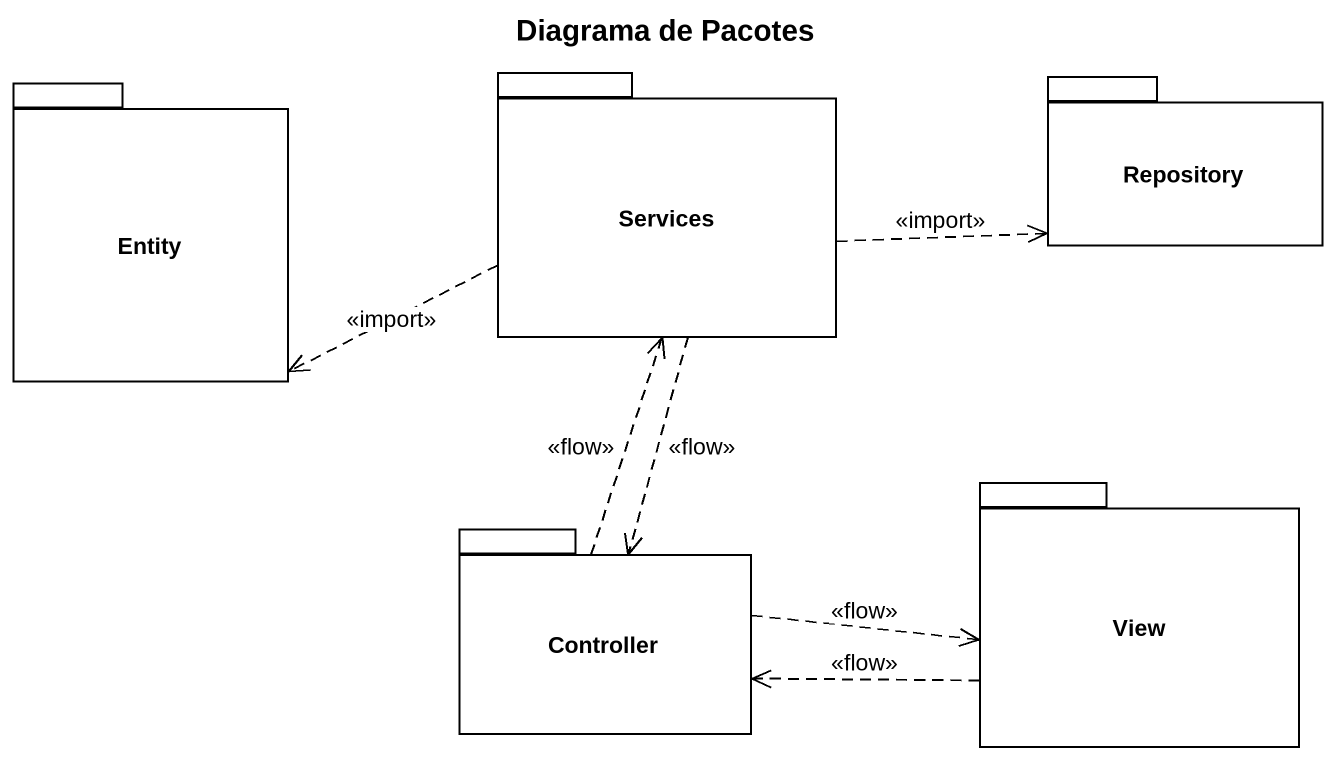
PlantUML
@startuml
title Diagrama de Pacotes
package "Entity" as Entity_ {
}
package Services {
}
package Repository {
}
package View {
}
package Controller {
}
Services .left.> Entity_ : <<import>>
Services .right.> Repository : <<import>>
Services ..> Controller : <<flow>>
View .left.> Controller : <<flow>>
Controller .up.> Services : <<flow>>
Controller .right.> View : <<flow>>
@enduml
